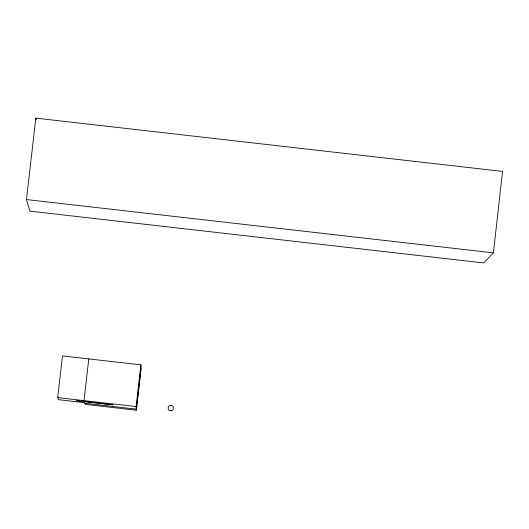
<?xml version="1.0" encoding="UTF-8"?>
<svg xmlns="http://www.w3.org/2000/svg" width="529" height="529" viewBox="0 0 529 529"><rect width="100%" height="100%" fill="white"/><g stroke="black" fill="none" stroke-linecap="round" stroke-linejoin="round"><path stroke-width="0.79" d="M493.412 252.855L502.55 171.416L35.827 118.126L26.45 199.559L29.935 211.15L483.764 262.946L493.412 252.855L26.45 199.559M84.66 402.668L58.607 399.699L57.707 397.616L62.495 355.911L140.886 364.858L141.031 369.249L136.35 410.206L85.189 404.374L84.012 400.612L88.793 358.913M136.35 410.206L136.118 406.556L140.886 364.858M140.985 367.972L136.297 409.148L84.845 403.283M170.979 410.868C174.048 410.782 174.358 405.902 171.33 405.426M170.807 405.366C167.065 405.154 167.296 411.311 170.973 410.868M170.834 405.366L171.29 405.419M57.707 397.616L136.118 406.556M35.827 118.126L36.184 119.666M112.836 404.824L76.275 400.651L112.836 404.824"/></g></svg>
